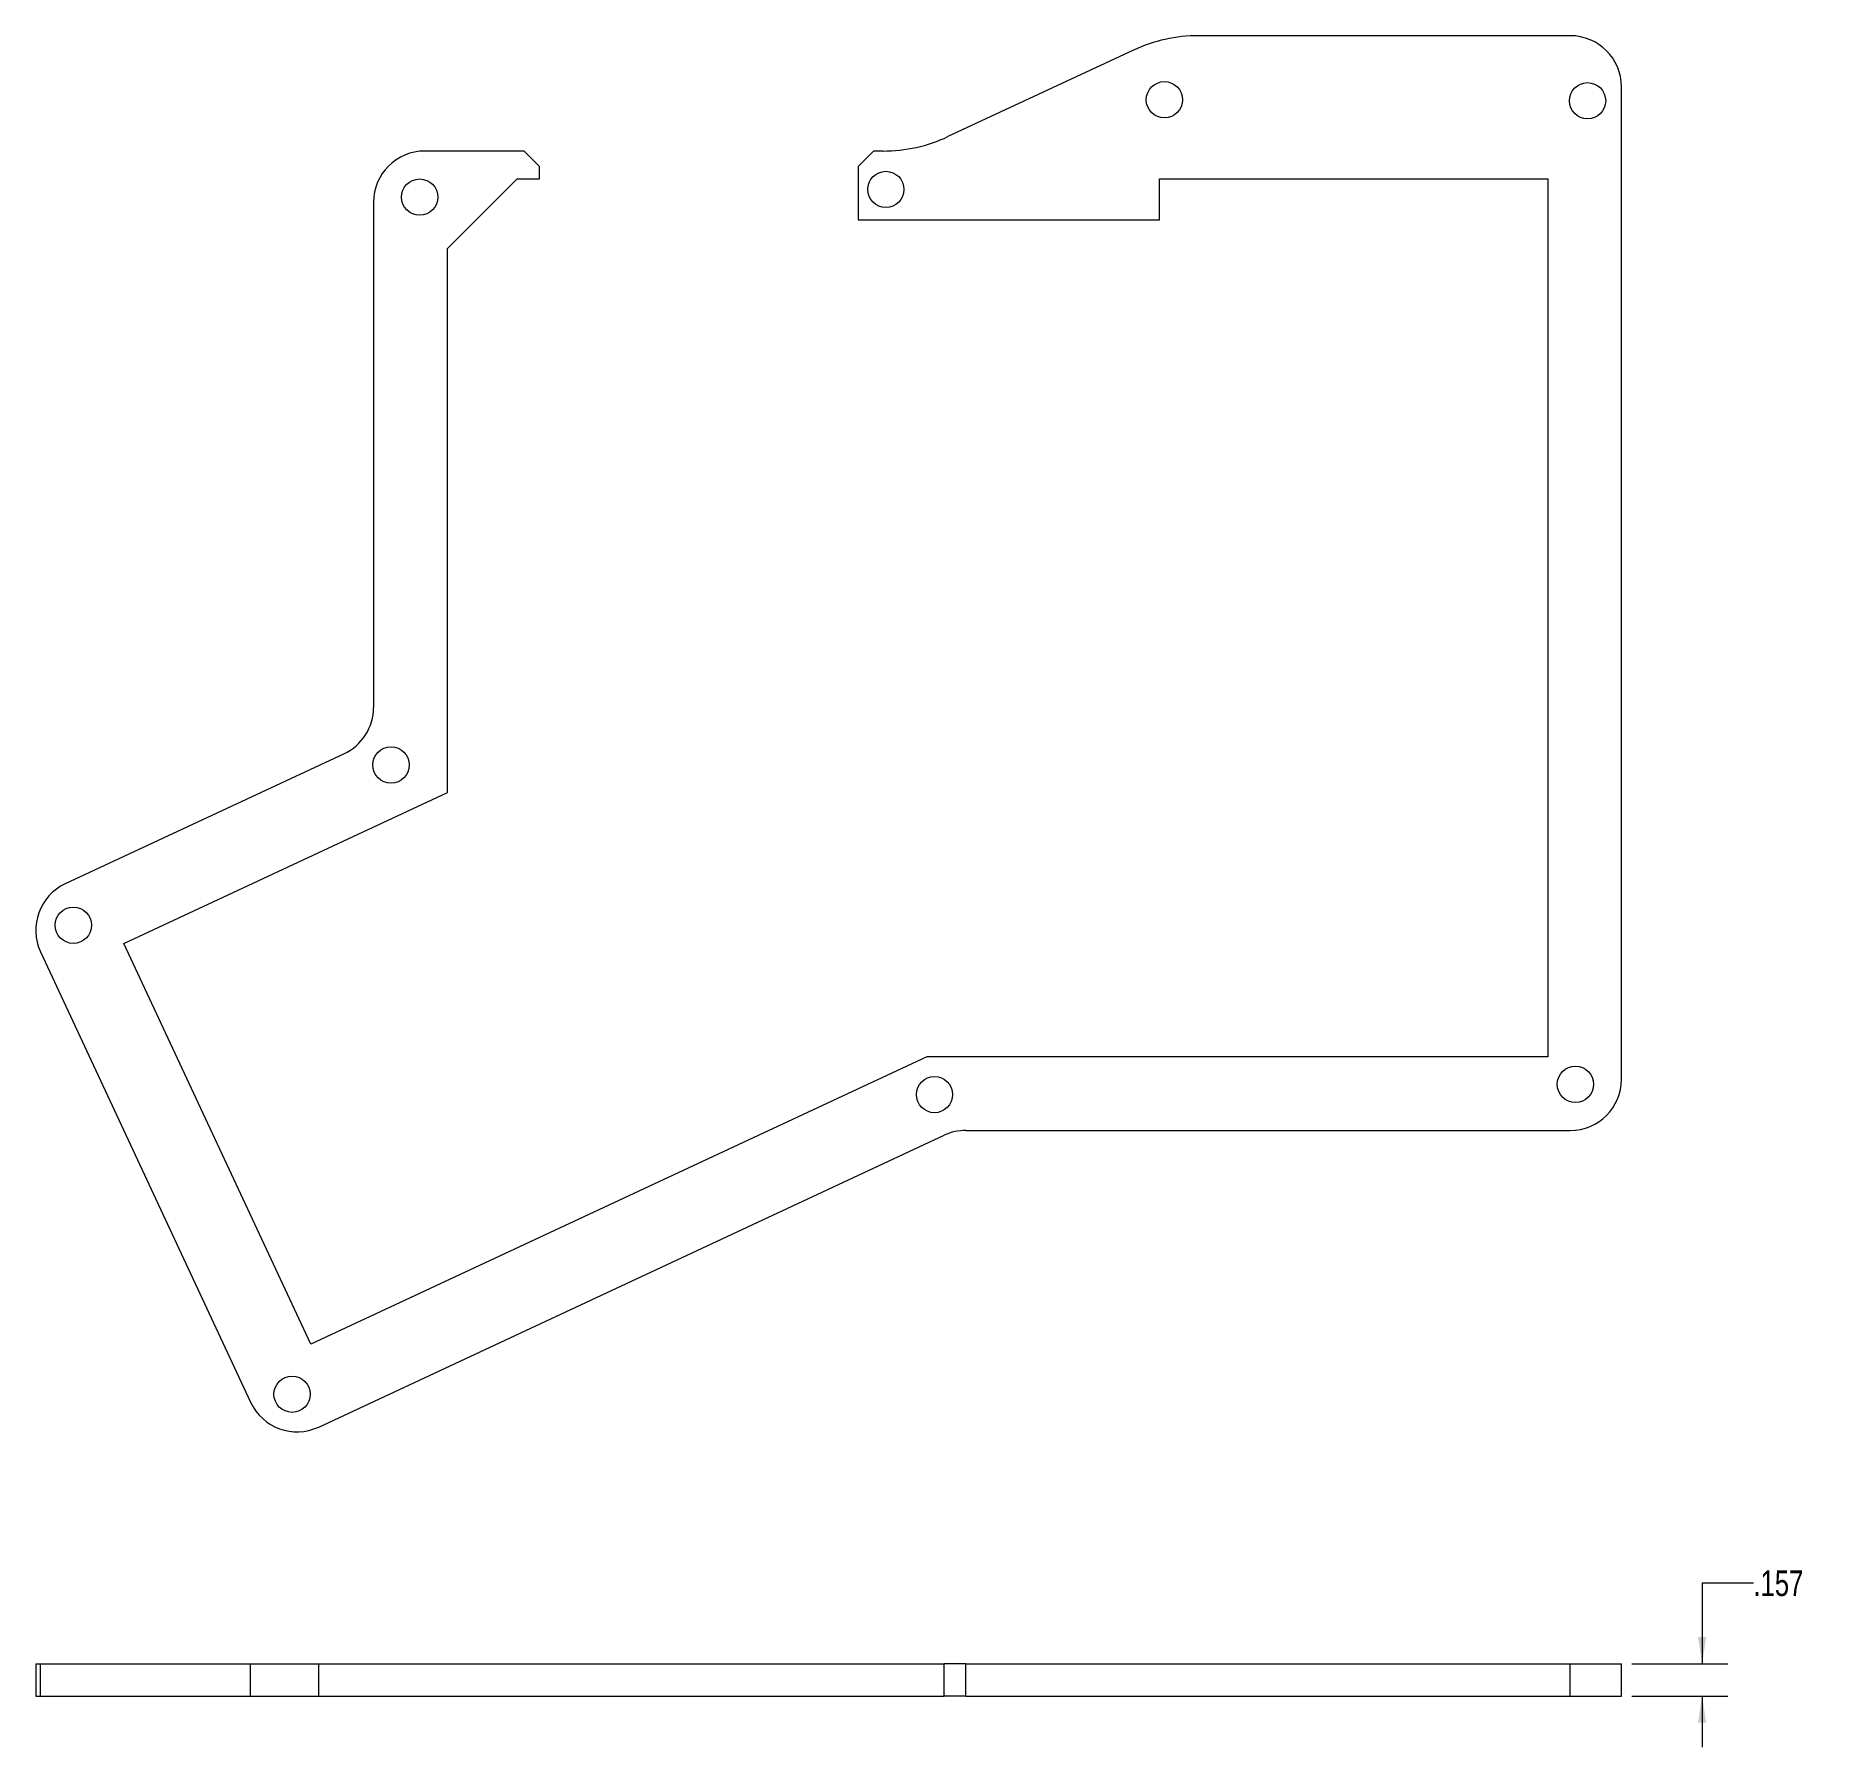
# Model space of a CAD drawing. Header units: inches. Extents: x 4.18 to 12.89, y 0.76 to 9.11.
import ezdxf

# ---------------------------------------------------------------- set-up
doc = ezdxf.new("R2010")
doc.units = ezdxf.units.IN
doc.header["$MEASUREMENT"] = 0
doc.styles.add('SLDTEXTSTYLE0', font='TXT', dxfattribs={"width": 0.75})
doc.dimstyles.new('SLDDIMSTYLE0', dxfattribs={"dimtxt": 0.125, "dimasz": 0.13, "dimexe": 0, "dimexo": 0.0625, "dimgap": 0.03125, "dimtad": 0, "dimtih": 1, "dimtoh": 1, "dimdec": 3, "dimrnd": 1e-09, "dimzin": 12, "dimdsep": 46, "dimtxsty": 'SLDTEXTSTYLE0', "dimsah": 1, "dimcen": 0.09, "dimadec": 0, "dimazin": 3, "dimtfac": 1, "dimtdec": 3, "dimtmove": 0, "dimatfit": 0, "dimfxl": 1, "dimfrac": 2, "dimtolj": 1, "dimtzin": 12, "dimarcsym": 0})

# ---------------------------------------------------------------- blocks, each defined once
blk = doc.blocks.new('_D')
at = {"color": 7, "linetype": 'Continuous', "lineweight": 0}
for p, q in [((12.5618, 1.5605), (12.3118, 1.5605)), ((12.3118, 1.5605), (12.3118, 1.1668)), ((11.9681, 1.1668), (12.4368, 1.1668)), ((11.9681, 1.0093), (12.4368, 1.0093)), ((12.3118, 1.0093), (12.3118, 0.7593))]:
    blk.add_line(p, q, dxfattribs=at)
for points in [[(12.3118, 1.1668), (12.3318, 1.2968), (12.2918, 1.2968)], [(12.3118, 1.0093), (12.2918, 0.8793), (12.3318, 0.8793)]]:
    blk.add_solid(points, dxfattribs=at)
at = {"color": 7, "linetype": 'Continuous', "lineweight": 0, "insert": (12.5618, 1.6224), "char_height": 0.125, "attachment_point": 1, "style": 'SLDTEXTSTYLE0'}
blk.add_mtext('.157', dxfattribs=at)

msp = doc.modelspace()

# ---------------------------------------------------------------- linework, layer by layer
at = {"color": 7, "linetype": 'Continuous', "lineweight": 15}
for p, q in [((11.6681, 9.1127), (9.8537, 9.1127)), ((9.5368, 9.0425), (8.6312, 8.6202)), ((11.9181, 4.0199), (11.9181, 8.8627)), ((6.5627, 8.5499), (6.078, 8.5499)), ((6.6377, 8.4749), (6.5627, 8.5499)), ((8.268, 8.5499), (8.193, 8.4749)), ((8.3143, 8.5499), (8.268, 8.5499)), ((6.6377, 8.4149), (6.6377, 8.4749)), ((8.193, 8.4749), (8.193, 8.2149)), ((6.188, 8.0747), (6.5283, 8.4149)), ((6.5283, 8.4149), (6.6377, 8.4149)), ((9.663, 8.2149), (9.663, 8.4149)), ((9.663, 8.4149), (11.558, 8.4149)), ((11.558, 8.4149), (11.558, 4.1299)), ((5.828, 8.2999), (5.828, 5.8347)), ((8.193, 8.2149), (9.663, 8.2149)), ((6.188, 5.4189), (6.188, 8.0747)), ((5.6837, 5.6082), (4.3235, 4.9737)), ((4.6086, 4.6818), (6.188, 5.4189)), ((4.2026, 4.6415), (5.2279, 2.4433)), ((5.5211, 2.7263), (4.6086, 4.6818)), ((8.5288, 4.1299), (5.5211, 2.7263)), ((11.558, 4.1299), (8.5288, 4.1299)), ((8.7188, 3.7699), (11.6681, 3.7699)), ((5.5602, 2.3224), (8.6132, 3.7465)), ((4.1792, 1.1668), (4.1792, 1.0093)), ((4.1792, 1.1668), (4.2026, 1.1668)), ((4.2026, 1.0093), (4.2026, 1.1668)), ((4.2026, 1.1668), (5.2279, 1.1668)), ((5.2279, 1.0093), (5.2279, 1.1668)), ((5.2279, 1.1668), (5.5602, 1.1668)), ((5.5602, 1.0093), (5.5602, 1.1668)), ((5.5602, 1.1668), (8.6132, 1.1668)), ((8.6132, 1.0093), (8.6132, 1.1668)), ((8.7188, 1.1668), (8.6132, 1.1668)), ((8.7188, 1.0093), (8.7188, 1.1668)), ((8.7188, 1.1668), (11.6681, 1.1668)), ((11.6681, 1.0093), (11.6681, 1.1668)), ((11.6681, 1.1668), (11.9181, 1.1668)), ((11.9181, 1.0093), (11.9181, 1.1668)), ((4.1792, 1.0093), (4.2026, 1.0093)), ((4.2026, 1.0093), (5.2279, 1.0093)), ((5.2279, 1.0093), (5.5602, 1.0093)), ((5.5602, 1.0093), (8.6132, 1.0093)), ((8.7188, 1.0093), (8.6132, 1.0093)), ((8.7188, 1.0093), (11.6681, 1.0093)), ((11.6681, 1.0093), (11.9181, 1.0093))]:
    msp.add_line(p, q, dxfattribs=at)
for centre in [(9.6875, 8.8002), (11.7524, 8.7952), (6.053, 8.3249), (8.328, 8.3624), (5.9132, 5.5535), (4.3627, 4.7713), (8.5654, 3.9449), (11.6931, 3.9949), (5.4303, 2.4825)]:
    msp.add_circle(centre, 0.0885, dxfattribs=at)
for centre, radius, start, end in [((9.8537, 8.3627), 0.75, 90, 115), ((11.6681, 8.8627), 0.25, 0, 90), ((6.078, 8.2999), 0.25, 90, 180), ((8.3143, 9.2999), 0.75, 270, 295), ((5.578, 5.8347), 0.25, 295.00635, 0), ((4.4292, 4.7471), 0.25, 115.00635, 205.00635), ((11.6681, 4.0199), 0.25, 270, 0), ((8.7188, 3.5199), 0.25, 90, 115.00635), ((5.4545, 2.549), 0.25, 205.00635, 295.00635)]:
    msp.add_arc(centre, radius, start, end, dxfattribs=at)

# ---------------------------------------------------------------- dimensions: what is measured, and where the dimension line sits
at = {"color": 7, "linetype": 'Continuous', "lineweight": 0}
dim = msp.add_linear_dim(base=(12.31176, 1.16677), p1=(11.91806, 1.00929), p2=(11.91806, 1.16677), angle=90, dimstyle='SLDDIMSTYLE0', dxfattribs=at)
dim.commit()
dim.dimension.update_dxf_attribs({"geometry": '_D', "text_midpoint": (12.31176, 1.56047), "dimtype": 160})

doc.saveas('drawing.dxf')
